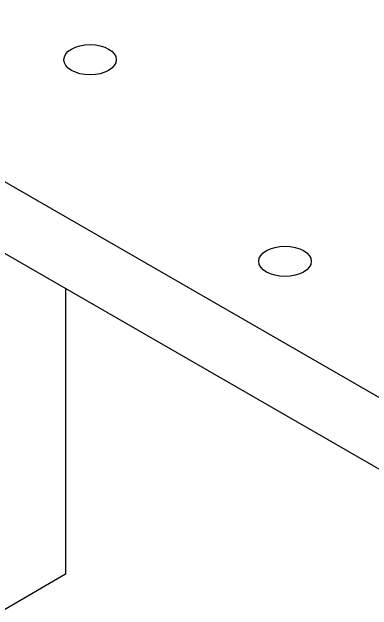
# Model space of a CAD drawing. Header units: millimetres. Extents: x 129 to 6329, y 33 to 3553.
# Drawn here: x 5205.3 to 5246.4, y 3247.1 to 3315.5 of the extents above; entities that cross this region are included whole.
import ezdxf

# ---------------------------------------------------------------- set-up
doc = ezdxf.new("R2010")
doc.units = ezdxf.units.MM
doc.layers.add('vistasIsometricas', color=255, linetype='Continuous')

msp = doc.modelspace()

# ---------------------------------------------------------------- linework, layer by layer
at = {"layer": 'vistasIsometricas', "extrusion": (1e-16, 0.816497, 0.57735)}
for p, q in [((4996.395, 3415.952), (5256.611, 3265.969)), ((4996.401, 3407.784), (5256.617, 3257.801)), ((5211.374, 3283.878), (5211.368, 3283.875)), ((5211.368, 3283.875), (5211.391, 3251.201)), ((5211.391, 3251.201), (5204.32, 3247.118))]:
    msp.add_line(p, q, dxfattribs=at)
at = {"layer": 'vistasIsometricas'}
for centre in [(5214.184, 3310.002), (5236.458, 3286.967)]:
    msp.add_ellipse(centre, major_axis=(3, 0.002), ratio=0.576865, dxfattribs=at)

doc.saveas('drawing.dxf')
